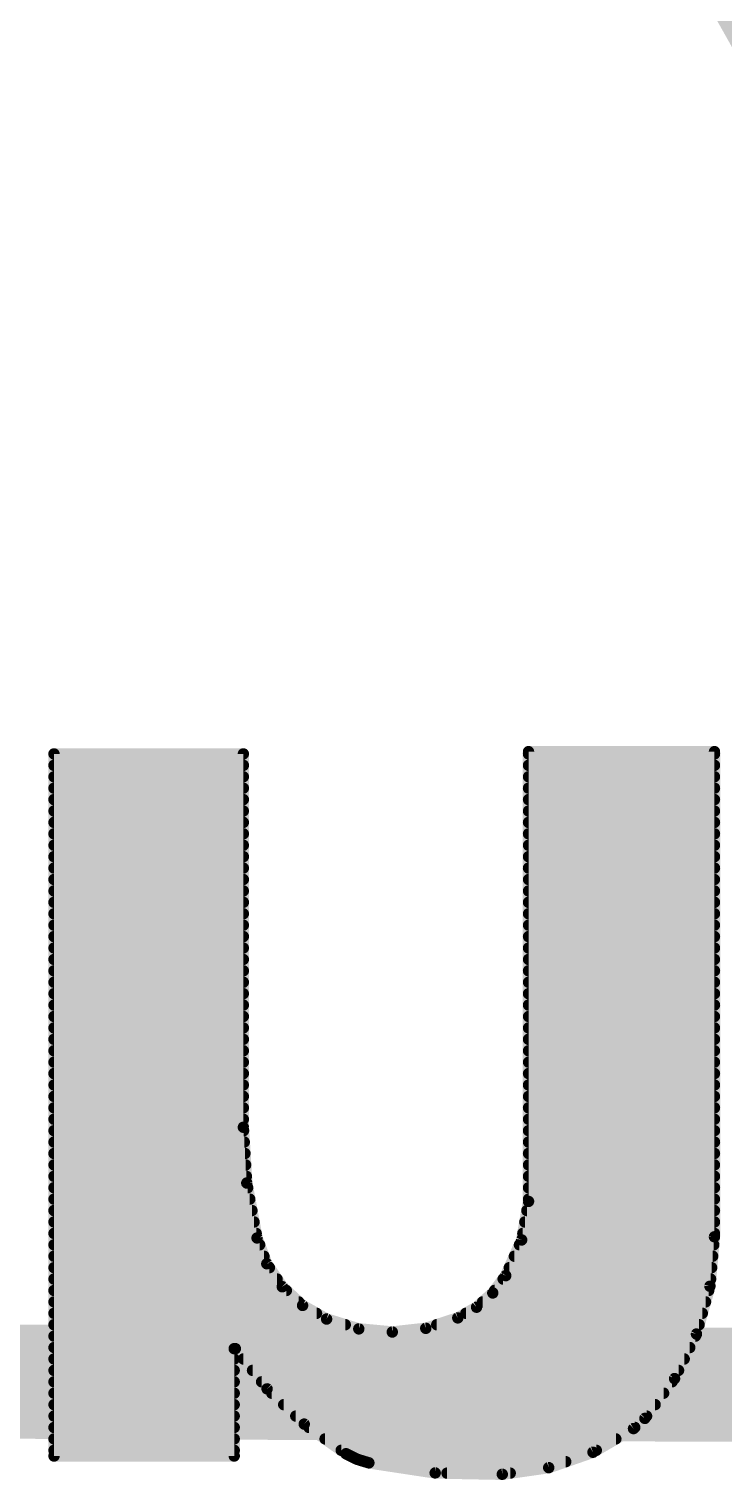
# Model space of a CAD drawing. Extents: x -28 to 79, y -23 to 28.
# Drawn here: x 11.575 to 13.12, y 10.551 to 13.78 of the extents above; entities that cross this region are included whole.
import ezdxf

# ---------------------------------------------------------------- set-up
doc = ezdxf.new("R2010")
doc.units = 0
doc.layers.add('1', color=12, linetype='CONTINUOUS')
doc.layers.add('22', color=53, linetype='CONTINUOUS')

msp = doc.modelspace()

# ---------------------------------------------------------------- linework, layer by layer
at = {"layer": '1', "const_width": 0.254}
msp.add_lwpolyline([(20.83, 10.73), (5.715, 10.795)], dxfattribs=at)
at = {"layer": '22', "const_width": 0.0254}
for points in [[(13.208, 13.6449), (13.1133, 13.813)], [(13.125, 13.7922), (14.8869, 13.7922)], [(11.6307, 10.6045), (11.6307, 12.1666)], [(11.6307, 12.1666), (12.0523, 12.1666)], [(12.0523, 12.1666), (12.0523, 11.336)], [(12.6873, 11.1709), (12.6873, 12.1717)], [(12.6873, 12.1717), (13.1013, 12.1717)], [(12.6873, 12.1666), (13.1013, 12.1666)], [(13.1013, 12.1717), (13.1013, 11.0922)], [(11.6307, 12.1412), (12.0523, 12.1412)], [(12.6873, 12.1412), (13.1013, 12.1412)], [(11.6307, 12.1158), (12.0523, 12.1158)], [(12.6873, 12.1158), (13.1013, 12.1158)], [(11.6307, 12.0904), (12.0523, 12.0904)], [(11.6307, 12.065), (12.0523, 12.065)], [(12.6873, 12.0904), (13.1013, 12.0904)], [(12.6873, 12.065), (13.1013, 12.065)], [(11.6307, 12.0396), (12.0523, 12.0396)], [(12.6873, 12.0396), (13.1013, 12.0396)], [(11.6307, 12.0142), (12.0523, 12.0142)], [(12.6873, 12.0142), (13.1013, 12.0142)], [(11.6307, 11.9888), (12.0523, 11.9888)], [(12.6873, 11.9888), (13.1013, 11.9888)], [(11.6307, 11.9634), (12.0523, 11.9634)], [(11.6307, 11.938), (12.0523, 11.938)], [(12.6873, 11.9634), (13.1013, 11.9634)], [(12.6873, 11.938), (13.1013, 11.938)], [(11.6307, 11.9126), (12.0523, 11.9126)], [(12.6873, 11.9126), (13.1013, 11.9126)], [(11.6307, 11.8872), (12.0523, 11.8872)], [(12.6873, 11.8872), (13.1013, 11.8872)], [(11.6307, 11.8618), (12.0523, 11.8618)], [(11.6307, 11.8364), (12.0523, 11.8364)], [(12.6873, 11.8618), (13.1013, 11.8618)], [(12.6873, 11.8364), (13.1013, 11.8364)], [(11.6307, 11.811), (12.0523, 11.811)], [(12.6873, 11.811), (13.1013, 11.811)], [(11.6307, 11.7856), (12.0523, 11.7856)], [(12.6873, 11.7856), (13.1013, 11.7856)], [(11.6307, 11.7602), (12.0523, 11.7602)], [(12.6873, 11.7602), (13.1013, 11.7602)], [(11.6307, 11.7348), (12.0523, 11.7348)], [(11.6307, 11.7094), (12.0523, 11.7094)], [(12.6873, 11.7348), (13.1013, 11.7348)], [(12.6873, 11.7094), (13.1013, 11.7094)], [(11.6307, 11.684), (12.0523, 11.684)], [(12.6873, 11.684), (13.1013, 11.684)], [(11.6307, 11.6586), (12.0523, 11.6586)], [(12.6873, 11.6586), (13.1013, 11.6586)], [(11.6307, 11.6332), (12.0523, 11.6332)], [(12.6873, 11.6332), (13.1013, 11.6332)], [(11.6307, 11.6078), (12.0523, 11.6078)], [(11.6307, 11.5824), (12.0523, 11.5824)], [(12.6873, 11.6078), (13.1013, 11.6078)], [(12.6873, 11.5824), (13.1013, 11.5824)], [(11.6307, 11.557), (12.0523, 11.557)], [(12.6873, 11.557), (13.1013, 11.557)], [(11.6307, 11.5316), (12.0523, 11.5316)], [(12.6873, 11.5316), (13.1013, 11.5316)], [(11.6307, 11.5062), (12.0523, 11.5062)], [(11.6307, 11.4808), (12.0523, 11.4808)], [(12.6873, 11.5062), (13.1013, 11.5062)], [(12.6873, 11.4808), (13.1013, 11.4808)], [(11.6307, 11.4554), (12.0523, 11.4554)], [(12.6873, 11.4554), (13.1013, 11.4554)], [(11.6307, 11.43), (12.0523, 11.43)], [(12.6873, 11.43), (13.1013, 11.43)], [(11.6307, 11.4046), (12.0523, 11.4046)], [(12.6873, 11.4046), (13.1013, 11.4046)], [(11.6307, 11.3792), (12.0523, 11.3792)], [(11.6307, 11.3538), (12.0523, 11.3538)], [(12.6873, 11.3792), (13.1013, 11.3792)], [(12.6873, 11.3538), (13.1013, 11.3538)], [(11.6307, 11.3284), (12.0528, 11.3284)], [(12.0523, 11.336), (12.06, 11.2119)], [(12.6873, 11.3284), (13.1013, 11.3284)], [(11.6307, 11.303), (12.0543, 11.303)], [(12.6873, 11.303), (13.1013, 11.303)], [(11.6307, 11.2776), (12.0559, 11.2776)], [(12.6873, 11.2776), (13.1013, 11.2776)], [(11.6307, 11.2522), (12.0575, 11.2522)], [(11.6307, 11.2268), (12.059, 11.2268)], [(12.6873, 11.2522), (13.1013, 11.2522)], [(12.6873, 11.2268), (13.1013, 11.2268)], [(11.6307, 11.2014), (12.0619, 11.2014)], [(12.06, 11.2119), (12.0828, 11.0896)], [(12.6873, 11.2014), (13.1013, 11.2014)], [(11.6307, 11.176), (12.0667, 11.176)], [(12.672, 11.0852), (12.6873, 11.1709)], [(12.6873, 11.176), (13.1013, 11.176)], [(11.6307, 11.1506), (12.0714, 11.1506)], [(11.6307, 11.1252), (12.0761, 11.1252)], [(12.6791, 11.1252), (13.1013, 11.1252)], [(12.6837, 11.1506), (13.1013, 11.1506)], [(11.6307, 11.0998), (12.0809, 11.0998)], [(12.6746, 11.0998), (13.1013, 11.0998)], [(11.6307, 11.0744), (12.0886, 11.0744)], [(12.0828, 11.0896), (12.1046, 11.0321)], [(12.6365, 11.0058), (12.672, 11.0852)], [(12.6671, 11.0744), (13.0997, 11.0744)], [(13.1013, 11.0922), (13.0912, 10.9822)], [(11.6307, 11.049), (12.0982, 11.049)], [(12.1046, 11.0321), (12.139, 10.9812)], [(12.6558, 11.049), (13.0973, 11.049)], [(11.6307, 11.0236), (12.1104, 11.0236)], [(11.6307, 10.9982), (12.1275, 10.9982)], [(12.6076, 10.9674), (12.6365, 11.0058)], [(12.6308, 10.9982), (13.0927, 10.9982)], [(12.6445, 11.0236), (13.095, 11.0236)], [(11.6307, 10.9728), (12.1481, 10.9728)], [(12.139, 10.9812), (12.1842, 10.9395)], [(12.5716, 10.9356), (12.6076, 10.9674)], [(12.6117, 10.9728), (13.0885, 10.9728)], [(13.0912, 10.9822), (13.0612, 10.8759)], [(11.6307, 10.9474), (12.1756, 10.9474)], [(12.1842, 10.9395), (12.2377, 10.9093)], [(12.5298, 10.9118), (12.5716, 10.9356)], [(12.585, 10.9474), (13.0814, 10.9474)], [(11.6307, 10.922), (12.2152, 10.922)], [(12.2377, 10.9093), (12.3094, 10.8874)], [(12.4585, 10.8887), (12.5298, 10.9118)], [(12.5477, 10.922), (13.0742, 10.922)], [(11.6307, 10.8966), (12.2792, 10.8966)], [(11.6307, 10.8712), (13.0589, 10.8712)], [(12.3094, 10.8874), (12.384, 10.8804)], [(12.384, 10.8804), (12.4585, 10.8887)], [(12.483, 10.8966), (13.0671, 10.8966)], [(13.0612, 10.8759), (13.0124, 10.7768)], [(11.6307, 10.8458), (13.0464, 10.8458)], [(12.0345, 10.8433), (12.032, 10.8433)], [(12.032, 10.8433), (12.032, 10.6045)], [(12.1052, 10.7539), (12.0345, 10.8433)], [(11.6307, 10.8204), (12.032, 10.8204)], [(12.0526, 10.8204), (13.0339, 10.8204)], [(11.6307, 10.795), (12.032, 10.795)], [(12.0727, 10.795), (13.0214, 10.795)], [(13.0124, 10.7768), (12.9464, 10.6883)], [(11.6307, 10.7696), (12.032, 10.7696)], [(11.6307, 10.7442), (12.032, 10.7442)], [(12.0928, 10.7696), (13.007, 10.7696)], [(12.1879, 10.6755), (12.1052, 10.7539)], [(12.1155, 10.7442), (12.9881, 10.7442)], [(11.6307, 10.7188), (12.032, 10.7188)], [(12.1422, 10.7188), (12.9692, 10.7188)], [(11.6307, 10.6934), (12.032, 10.6934)], [(12.169, 10.6934), (12.9502, 10.6934)], [(12.2809, 10.6096), (12.1879, 10.6755)], [(12.9464, 10.6883), (12.921, 10.6655)], [(11.6307, 10.668), (12.032, 10.668)], [(11.6307, 10.6426), (12.032, 10.6426)], [(12.1985, 10.668), (12.9238, 10.668)], [(12.2343, 10.6426), (12.8817, 10.6426)], [(12.921, 10.6655), (12.8308, 10.6129)], [(11.6307, 10.6172), (12.032, 10.6172)], [(12.2702, 10.6172), (12.8382, 10.6172)], [(12.3055, 10.5973), (12.2809, 10.6096)], [(12.8308, 10.6129), (12.7322, 10.5786)], [(12.032, 10.6045), (11.6307, 10.6045)], [(12.3317, 10.5893), (12.3055, 10.5973)], [(12.3236, 10.5918), (12.7701, 10.5918)], [(12.4795, 10.5669), (12.3317, 10.5893)], [(12.7322, 10.5786), (12.6289, 10.5639)], [(12.6289, 10.5639), (12.4795, 10.5669)], [(12.5058, 10.5664), (12.6465, 10.5664)]]:
    msp.add_lwpolyline(points, dxfattribs=at)
at = {"layer": '22', "const_width": 0.0127}
for points in [[(11.6307, 12.173, 1), (11.6307, 12.1603)], [(11.6371, 12.1666, 1), (11.6244, 12.1666)], [(12.0587, 12.1666, 1), (12.046, 12.1666)], [(12.0523, 12.1603, 1), (12.0523, 12.173)], [(12.6873, 12.1781, 1), (12.6873, 12.1654)], [(12.6873, 12.173, 1), (12.6873, 12.1603)], [(12.6936, 12.1717, 1), (12.681, 12.1717)], [(13.1076, 12.1717, 1), (13.095, 12.1717)], [(13.1013, 12.1654, 1), (13.1013, 12.1781)], [(13.1013, 12.1603, 1), (13.1013, 12.173)], [(11.6307, 12.1476, 1), (11.6307, 12.1349)], [(12.0523, 12.1349, 1), (12.0523, 12.1476)], [(12.6873, 12.1476, 1), (12.6873, 12.1349)], [(13.1013, 12.1349, 1), (13.1013, 12.1476)], [(11.6307, 12.1221, 1), (11.6307, 12.1095)], [(12.0523, 12.1095, 1), (12.0523, 12.1221)], [(12.6873, 12.1221, 1), (12.6873, 12.1095)], [(13.1013, 12.1095, 1), (13.1013, 12.1221)], [(11.6307, 12.0968, 1), (11.6307, 12.0841)], [(11.6307, 12.0714, 1), (11.6307, 12.0587)], [(12.0523, 12.0841, 1), (12.0523, 12.0968)], [(12.0523, 12.0587, 1), (12.0523, 12.0714)], [(12.6873, 12.0968, 1), (12.6873, 12.0841)], [(12.6873, 12.0714, 1), (12.6873, 12.0587)], [(13.1013, 12.0841, 1), (13.1013, 12.0968)], [(13.1013, 12.0587, 1), (13.1013, 12.0714)], [(11.6307, 12.0459, 1), (11.6307, 12.0333)], [(12.0523, 12.0333, 1), (12.0523, 12.0459)], [(12.6873, 12.0459, 1), (12.6873, 12.0333)], [(13.1013, 12.0333, 1), (13.1013, 12.0459)], [(11.6307, 12.0206, 1), (11.6307, 12.0079)], [(12.0523, 12.0079, 1), (12.0523, 12.0206)], [(12.6873, 12.0206, 1), (12.6873, 12.0079)], [(13.1013, 12.0079, 1), (13.1013, 12.0206)], [(11.6307, 11.9952, 1), (11.6307, 11.9825)], [(12.0523, 11.9825, 1), (12.0523, 11.9952)], [(12.6873, 11.9952, 1), (12.6873, 11.9825)], [(13.1013, 11.9825, 1), (13.1013, 11.9952)], [(11.6307, 11.9444, 1), (11.6307, 11.9317)], [(11.6307, 11.9697, 1), (11.6307, 11.9571)], [(12.0523, 11.9571, 1), (12.0523, 11.9697)], [(12.0523, 11.9317, 1), (12.0523, 11.9444)], [(12.6873, 11.9444, 1), (12.6873, 11.9317)], [(12.6873, 11.9697, 1), (12.6873, 11.9571)], [(13.1013, 11.9571, 1), (13.1013, 11.9697)], [(13.1013, 11.9317, 1), (13.1013, 11.9444)], [(11.6307, 11.919, 1), (11.6307, 11.9063)], [(12.0523, 11.9063, 1), (12.0523, 11.919)], [(12.6873, 11.919, 1), (12.6873, 11.9063)], [(13.1013, 11.9063, 1), (13.1013, 11.919)], [(11.6307, 11.8935, 1), (11.6307, 11.8809)], [(12.0523, 11.8809, 1), (12.0523, 11.8935)], [(12.6873, 11.8935, 1), (12.6873, 11.8809)], [(13.1013, 11.8809, 1), (13.1013, 11.8935)], [(11.6307, 11.8681, 1), (11.6307, 11.8555)], [(11.6307, 11.8428, 1), (11.6307, 11.8301)], [(12.0523, 11.8555, 1), (12.0523, 11.8681)], [(12.0523, 11.8301, 1), (12.0523, 11.8428)], [(12.6873, 11.8428, 1), (12.6873, 11.8301)], [(12.6873, 11.8681, 1), (12.6873, 11.8555)], [(13.1013, 11.8555, 1), (13.1013, 11.8681)], [(13.1013, 11.8301, 1), (13.1013, 11.8428)], [(11.6307, 11.8173, 1), (11.6307, 11.8047)], [(12.0523, 11.8047, 1), (12.0523, 11.8173)], [(12.6873, 11.8173, 1), (12.6873, 11.8047)], [(13.1013, 11.8047, 1), (13.1013, 11.8173)], [(11.6307, 11.7919, 1), (11.6307, 11.7793)], [(12.0523, 11.7793, 1), (12.0523, 11.7919)], [(12.6873, 11.7919, 1), (12.6873, 11.7793)], [(13.1013, 11.7793, 1), (13.1013, 11.7919)], [(11.6307, 11.7666, 1), (11.6307, 11.7539)], [(12.0523, 11.7539, 1), (12.0523, 11.7666)], [(12.6873, 11.7666, 1), (12.6873, 11.7539)], [(13.1013, 11.7539, 1), (13.1013, 11.7666)], [(11.6307, 11.7157, 1), (11.6307, 11.7031)], [(11.6307, 11.7411, 1), (11.6307, 11.7285)], [(12.0523, 11.7285, 1), (12.0523, 11.7411)], [(12.0523, 11.7031, 1), (12.0523, 11.7157)], [(12.6873, 11.7411, 1), (12.6873, 11.7285)], [(12.6873, 11.7157, 1), (12.6873, 11.7031)], [(13.1013, 11.7285, 1), (13.1013, 11.7411)], [(13.1013, 11.7031, 1), (13.1013, 11.7157)], [(11.6307, 11.6904, 1), (11.6307, 11.6777)], [(12.0523, 11.6777, 1), (12.0523, 11.6904)], [(12.6873, 11.6904, 1), (12.6873, 11.6777)], [(13.1013, 11.6777, 1), (13.1013, 11.6904)], [(11.6307, 11.6649, 1), (11.6307, 11.6523)], [(12.0523, 11.6523, 1), (12.0523, 11.6649)], [(12.6873, 11.6649, 1), (12.6873, 11.6523)], [(13.1013, 11.6523, 1), (13.1013, 11.6649)], [(11.6307, 11.6395, 1), (11.6307, 11.6269)], [(12.0523, 11.6269, 1), (12.0523, 11.6395)], [(12.6873, 11.6395, 1), (12.6873, 11.6269)], [(13.1013, 11.6269, 1), (13.1013, 11.6395)], [(11.6307, 11.6142, 1), (11.6307, 11.6015)], [(11.6307, 11.5887, 1), (11.6307, 11.5761)], [(12.0523, 11.6015, 1), (12.0523, 11.6142)], [(12.0523, 11.5761, 1), (12.0523, 11.5887)], [(12.6873, 11.6142, 1), (12.6873, 11.6015)], [(12.6873, 11.5887, 1), (12.6873, 11.5761)], [(13.1013, 11.6015, 1), (13.1013, 11.6142)], [(13.1013, 11.5761, 1), (13.1013, 11.5887)], [(11.6307, 11.5633, 1), (11.6307, 11.5507)], [(12.0523, 11.5507, 1), (12.0523, 11.5633)], [(12.6873, 11.5633, 1), (12.6873, 11.5507)], [(13.1013, 11.5507, 1), (13.1013, 11.5633)], [(11.6307, 11.538, 1), (11.6307, 11.5253)], [(12.0523, 11.5253, 1), (12.0523, 11.538)], [(12.6873, 11.538, 1), (12.6873, 11.5253)], [(13.1013, 11.5253, 1), (13.1013, 11.538)], [(11.6307, 11.5125, 1), (11.6307, 11.4999)], [(11.6307, 11.4871, 1), (11.6307, 11.4745)], [(12.0523, 11.4999, 1), (12.0523, 11.5125)], [(12.0523, 11.4745, 1), (12.0523, 11.4871)], [(12.6873, 11.5125, 1), (12.6873, 11.4999)], [(12.6873, 11.4871, 1), (12.6873, 11.4745)], [(13.1013, 11.4999, 1), (13.1013, 11.5125)], [(13.1013, 11.4745, 1), (13.1013, 11.4871)], [(11.6307, 11.4618, 1), (11.6307, 11.4491)], [(12.0523, 11.4491, 1), (12.0523, 11.4618)], [(12.6873, 11.4618, 1), (12.6873, 11.4491)], [(13.1013, 11.4491, 1), (13.1013, 11.4618)], [(11.6307, 11.4363, 1), (11.6307, 11.4237)], [(12.0523, 11.4237, 1), (12.0523, 11.4363)], [(12.6873, 11.4363, 1), (12.6873, 11.4237)], [(13.1013, 11.4237, 1), (13.1013, 11.4363)], [(11.6307, 11.4109, 1), (11.6307, 11.3983)], [(12.0523, 11.3983, 1), (12.0523, 11.4109)], [(12.6873, 11.4109, 1), (12.6873, 11.3983)], [(13.1013, 11.3983, 1), (13.1013, 11.4109)], [(11.6307, 11.3856, 1), (11.6307, 11.3729)], [(11.6307, 11.3601, 1), (11.6307, 11.3475)], [(12.0523, 11.3729, 1), (12.0523, 11.3856)], [(12.0523, 11.3475, 1), (12.0523, 11.3601)], [(12.6873, 11.3856, 1), (12.6873, 11.3729)], [(12.6873, 11.3601, 1), (12.6873, 11.3475)], [(13.1013, 11.3729, 1), (13.1013, 11.3856)], [(13.1013, 11.3475, 1), (13.1013, 11.3601)], [(11.6307, 11.3347, 1), (11.6307, 11.3221)], [(12.0586, 11.3364, 1), (12.046, 11.3356)], [(12.046, 11.336, 1), (12.0587, 11.336)], [(12.0528, 11.3221, 1), (12.0528, 11.3347)], [(12.6873, 11.3347, 1), (12.6873, 11.3221)], [(13.1013, 11.3221, 1), (13.1013, 11.3347)], [(11.6307, 11.3094, 1), (11.6307, 11.2967)], [(12.0543, 11.2967, 1), (12.0543, 11.3094)], [(12.6873, 11.3094, 1), (12.6873, 11.2967)], [(13.1013, 11.2967, 1), (13.1013, 11.3094)], [(11.6307, 11.284, 1), (11.6307, 11.2713)], [(12.0559, 11.2713, 1), (12.0559, 11.284)], [(12.6873, 11.284, 1), (12.6873, 11.2713)], [(13.1013, 11.2713, 1), (13.1013, 11.284)], [(11.6307, 11.2332, 1), (11.6307, 11.2205)], [(11.6307, 11.2585, 1), (11.6307, 11.2459)], [(12.0575, 11.2459, 1), (12.0575, 11.2585)], [(12.059, 11.2205, 1), (12.059, 11.2332)], [(12.6873, 11.2332, 1), (12.6873, 11.2205)], [(12.6873, 11.2585, 1), (12.6873, 11.2459)], [(13.1013, 11.2459, 1), (13.1013, 11.2585)], [(13.1013, 11.2205, 1), (13.1013, 11.2332)], [(11.6307, 11.2078, 1), (11.6307, 11.1951)], [(12.0662, 11.213, 1), (12.0537, 11.2107)], [(12.0536, 11.2115, 1), (12.0663, 11.2123)], [(12.0619, 11.1951, 1), (12.0619, 11.2078)], [(12.6873, 11.2078, 1), (12.6873, 11.1951)], [(13.1013, 11.1951, 1), (13.1013, 11.2078)], [(11.6307, 11.1823, 1), (11.6307, 11.1697)], [(12.0667, 11.1697, 1), (12.0667, 11.1823)], [(12.6873, 11.1823, 1), (12.6873, 11.1697)], [(12.6936, 11.1698, 1), (12.681, 11.172)], [(12.681, 11.1709, 1), (12.6936, 11.1709)], [(13.1013, 11.1697, 1), (13.1013, 11.1823)], [(11.6307, 11.157, 1), (11.6307, 11.1443)], [(11.6307, 11.1316, 1), (11.6307, 11.1189)], [(12.0714, 11.1443, 1), (12.0714, 11.157)], [(12.0761, 11.1189, 1), (12.0761, 11.1316)], [(12.6791, 11.1316, 1), (12.6791, 11.1189)], [(12.6837, 11.157, 1), (12.6837, 11.1443)], [(13.1013, 11.1443, 1), (13.1013, 11.157)], [(13.1013, 11.1189, 1), (13.1013, 11.1316)], [(11.6307, 11.1061, 1), (11.6307, 11.0935)], [(12.0809, 11.0935, 1), (12.0809, 11.1061)], [(12.6746, 11.1061, 1), (12.6746, 11.0935)], [(13.1013, 11.0935, 1), (13.1013, 11.1061)], [(11.6307, 11.0808, 1), (11.6307, 11.0681)], [(12.0887, 11.0919, 1), (12.0769, 11.0873)], [(12.0766, 11.0884, 1), (12.089, 11.0908)], [(12.0886, 11.0681, 1), (12.0886, 11.0808)], [(12.6671, 11.0808, 1), (12.6671, 11.0681)], [(12.6657, 11.0864, 1), (12.6782, 11.0841)], [(12.6778, 11.0827, 1), (12.6662, 11.0878)], [(13.1076, 11.0916, 1), (13.095, 11.0928)], [(13.095, 11.0922, 1), (13.1076, 11.0922)], [(13.0997, 11.0681, 1), (13.0997, 11.0808)], [(11.6307, 11.0554, 1), (11.6307, 11.0427)], [(12.0982, 11.0427, 1), (12.0982, 11.0554)], [(12.1099, 11.0357, 1), (12.0993, 11.0286)], [(12.6558, 11.0554, 1), (12.6558, 11.0427)], [(13.0973, 11.0427, 1), (13.0973, 11.0554)], [(11.6307, 11.0046, 1), (11.6307, 10.9919)], [(11.6307, 11.0299, 1), (11.6307, 11.0173)], [(12.0987, 11.0299, 1), (12.1105, 11.0344)], [(12.1104, 11.0173, 1), (12.1104, 11.0299)], [(12.1275, 10.9919, 1), (12.1275, 11.0046)], [(12.6308, 11.0046, 1), (12.6308, 10.9919)], [(12.6307, 11.0084, 1), (12.6423, 11.0032)], [(12.6416, 11.002, 1), (12.6314, 11.0096)], [(12.6445, 11.0299, 1), (12.6445, 11.0173)], [(13.0927, 10.9919, 1), (13.0927, 11.0046)], [(13.095, 11.0173, 1), (13.095, 11.0299)], [(11.6307, 10.9792, 1), (11.6307, 10.9665)], [(12.1433, 10.9859, 1), (12.1347, 10.9765)], [(12.1337, 10.9776, 1), (12.1443, 10.9847)], [(12.1481, 10.9665, 1), (12.1481, 10.9792)], [(12.6026, 10.9712, 1), (12.6127, 10.9635)], [(12.6118, 10.9626, 1), (12.6034, 10.9721)], [(12.6117, 10.9792, 1), (12.6117, 10.9665)], [(13.0849, 10.9828, 1), (13.0975, 10.9816)], [(13.0973, 10.9805, 1), (13.0851, 10.9839)], [(13.0885, 10.9665, 1), (13.0885, 10.9792)], [(11.6307, 10.9537, 1), (11.6307, 10.9411)], [(12.1756, 10.9411, 1), (12.1756, 10.9537)], [(12.1873, 10.945, 1), (12.181, 10.934)], [(12.1799, 10.9348, 1), (12.1885, 10.9442)], [(12.5674, 10.9403, 1), (12.5758, 10.9308)], [(12.5747, 10.9301, 1), (12.5684, 10.9411)], [(12.585, 10.9537, 1), (12.585, 10.9411)], [(13.0814, 10.9411, 1), (13.0814, 10.9537)], [(11.6307, 10.9284, 1), (11.6307, 10.9157)], [(12.2152, 10.9157, 1), (12.2152, 10.9284)], [(12.2396, 10.9154, 1), (12.2358, 10.9032)], [(12.2346, 10.9038, 1), (12.2408, 10.9148)], [(12.5267, 10.9173, 1), (12.5329, 10.9063)], [(12.5318, 10.9058, 1), (12.5278, 10.9178)], [(12.5477, 10.9284, 1), (12.5477, 10.9157)], [(13.0742, 10.9157, 1), (13.0742, 10.9284)], [(11.6307, 10.903, 1), (11.6307, 10.8903)], [(11.6307, 10.8775, 1), (11.6307, 10.8649)], [(12.2792, 10.8903, 1), (12.2792, 10.903)], [(12.31, 10.8937, 1), (12.3088, 10.8811)], [(12.3075, 10.8813, 1), (12.3112, 10.8935)], [(12.3833, 10.8867, 1), (12.3847, 10.8741)], [(12.3834, 10.8741, 1), (12.3846, 10.8867)], [(12.4565, 10.8947, 1), (12.4605, 10.8826)], [(12.4592, 10.8823, 1), (12.4578, 10.895)], [(12.483, 10.903, 1), (12.483, 10.8903)], [(13.0551, 10.8776, 1), (13.0674, 10.8742)], [(13.0669, 10.8731, 1), (13.0555, 10.8787)], [(13.0589, 10.8649, 1), (13.0589, 10.8775)], [(13.0671, 10.8903, 1), (13.0671, 10.903)], [(11.6307, 10.8521, 1), (11.6307, 10.8395)], [(12.032, 10.8497, 1), (12.032, 10.837)], [(12.0383, 10.8433, 1), (12.0257, 10.8433)], [(12.0395, 10.8472, 1), (12.0295, 10.8394)], [(12.0345, 10.837, 1), (12.0345, 10.8497)], [(13.0464, 10.8395, 1), (13.0464, 10.8521)], [(11.6307, 10.8268, 1), (11.6307, 10.8141)], [(12.032, 10.8141, 1), (12.032, 10.8268)], [(12.0526, 10.8268, 1), (12.0526, 10.8141)], [(13.0339, 10.8141, 1), (13.0339, 10.8268)], [(11.6307, 10.8013, 1), (11.6307, 10.7887)], [(12.032, 10.7887, 1), (12.032, 10.8013)], [(12.0727, 10.8013, 1), (12.0727, 10.7887)], [(13.0067, 10.7796, 1), (13.0181, 10.774)], [(13.0175, 10.773, 1), (13.0073, 10.7806)], [(13.0214, 10.7887, 1), (13.0214, 10.8013)], [(11.6307, 10.7759, 1), (11.6307, 10.7633)], [(11.6307, 10.7506, 1), (11.6307, 10.7379)], [(12.032, 10.7633, 1), (12.032, 10.7759)], [(12.032, 10.7379, 1), (12.032, 10.7506)], [(12.0928, 10.7759, 1), (12.0928, 10.7633)], [(12.1096, 10.7585, 1), (12.1008, 10.7493)], [(12.1002, 10.75, 1), (12.1102, 10.7579)], [(12.1155, 10.7506, 1), (12.1155, 10.7379)], [(12.9881, 10.7379, 1), (12.9881, 10.7506)], [(13.007, 10.7633, 1), (13.007, 10.7759)], [(11.6307, 10.7251, 1), (11.6307, 10.7125)], [(12.032, 10.7125, 1), (12.032, 10.7251)], [(12.1422, 10.7251, 1), (12.1422, 10.7125)], [(12.9692, 10.7125, 1), (12.9692, 10.7251)], [(11.6307, 10.6997, 1), (11.6307, 10.6871)], [(12.032, 10.6871, 1), (12.032, 10.6997)], [(12.169, 10.6997, 1), (12.169, 10.6871)], [(12.1916, 10.6807, 1), (12.1842, 10.6703)], [(12.1835, 10.6709, 1), (12.1923, 10.6801)], [(12.9413, 10.6921, 1), (12.9515, 10.6845)], [(12.9506, 10.6836, 1), (12.9422, 10.693)], [(12.9502, 10.6871, 1), (12.9502, 10.6997)], [(11.6307, 10.6744, 1), (11.6307, 10.6617)], [(11.6307, 10.6489, 1), (11.6307, 10.6363)], [(12.032, 10.6617, 1), (12.032, 10.6744)], [(12.032, 10.6363, 1), (12.032, 10.6489)], [(12.1985, 10.6744, 1), (12.1985, 10.6617)], [(12.2343, 10.6489, 1), (12.2343, 10.6363)], [(12.8817, 10.6363, 1), (12.8817, 10.6489)], [(12.9168, 10.6702, 1), (12.9252, 10.6608)], [(12.9242, 10.66, 1), (12.9178, 10.671)], [(12.9238, 10.6617, 1), (12.9238, 10.6744)], [(11.6307, 10.6235, 1), (11.6307, 10.6109)], [(12.032, 10.6109, 1), (12.032, 10.6235)], [(12.2702, 10.6235, 1), (12.2702, 10.6109)], [(12.2837, 10.6153, 1), (12.2781, 10.6039)], [(12.8276, 10.6184, 1), (12.834, 10.6074)], [(12.8329, 10.6069, 1), (12.8287, 10.6189)], [(12.8382, 10.6109, 1), (12.8382, 10.6235)], [(11.6244, 10.6045, 1), (11.6371, 10.6045)], [(11.6307, 10.6108, 1), (11.6307, 10.5982)], [(12.0257, 10.6045, 1), (12.0383, 10.6045)], [(12.032, 10.5982, 1), (12.032, 10.6108)], [(12.2772, 10.6044, 1), (12.2846, 10.6148)], [(12.3073, 10.6034, 1), (12.3036, 10.5913)], [(12.3026, 10.5917, 1), (12.3083, 10.603)], [(12.3236, 10.5982, 1), (12.3236, 10.5855)], [(12.3327, 10.5956, 1), (12.3307, 10.583)], [(12.3298, 10.5832, 1), (12.3336, 10.5954)], [(12.7302, 10.5846, 1), (12.7343, 10.5726)], [(12.7331, 10.5723, 1), (12.7313, 10.5849)], [(12.7701, 10.5855, 1), (12.7701, 10.5982)], [(12.4796, 10.5733, 1), (12.4793, 10.5606)], [(12.4785, 10.5607, 1), (12.4804, 10.5732)], [(12.5058, 10.5727, 1), (12.5058, 10.5601)], [(12.628, 10.5702, 1), (12.6298, 10.5576)], [(12.6288, 10.5576, 1), (12.629, 10.5702)], [(12.6465, 10.5601, 1), (12.6465, 10.5727)]]:
    msp.add_lwpolyline(points, format="xyb", dxfattribs=at)

doc.saveas('drawing.dxf')
